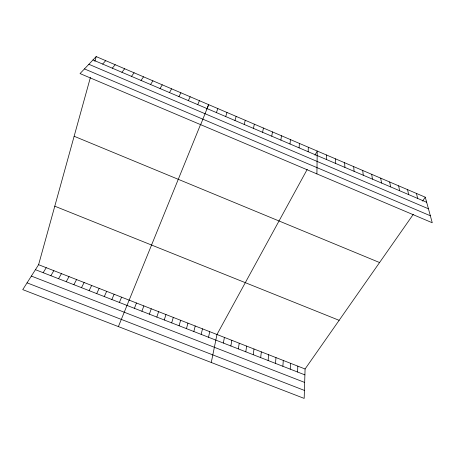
<?xml version="1.0" encoding="UTF-8"?>
<svg xmlns="http://www.w3.org/2000/svg" width="455" height="455" viewBox="0 0 455 455"><rect width="100%" height="100%" fill="white"/><g stroke="black" fill="none" stroke-linecap="round" stroke-linejoin="round"><path stroke-width="0.68" d="M316.902 173.901L317.237 151.043L314.962 155.212M413.282 214.362L305.083 368.988L304.173 398.409L22.75 289.625L38.601 264.702L90.414 77.418M308.143 151.72L308.331 147.238M297.576 372.019L297.832 366.15M290.227 369.153L290.569 363.306M299.089 147.858L299.401 143.422M282.868 366.281L283.289 360.457M275.491 363.403L275.986 357.602M268.097 360.514L268.672 354.735M290.011 143.985L290.444 139.594M260.681 357.619L261.341 351.869M253.253 354.718L253.987 348.991M280.9 140.1L281.457 135.755M245.802 351.812L246.621 346.107M271.766 136.204L272.448 131.91M238.335 348.894L239.233 343.218M230.85 345.976L231.834 340.323M223.348 343.047L224.412 337.417M262.609 132.297L263.417 128.048M211.268 362.493L216.972 334.505L307.199 169.419M208.515 337.252L209.738 331.672M253.418 128.378L254.351 124.175M201.184 334.391L202.486 328.834M193.83 331.524L195.218 325.99M244.204 124.448L245.262 120.291M186.465 328.647L187.932 323.141M94.862 61.351L96.181 56.591L425.283 197.208L432.25 222.757L80.034 73.574L96.181 56.591M179.082 325.763L180.629 320.28M234.962 120.507L236.151 116.4M171.677 322.874L173.31 317.419M164.261 319.979L165.973 314.547M225.691 116.554L227.005 112.493M156.821 317.072L158.619 311.669M149.371 314.166L151.248 308.786M216.398 112.584L217.843 108.574M141.897 311.248L143.86 305.891M134.413 308.325L136.454 302.996M200.689 124.676L208.646 104.644L206.832 109.103M118.397 326.593L200.706 124.141M119.381 302.456L121.593 297.178M197.72 104.622L199.426 100.709M111.839 299.515L114.137 294.26M104.28 296.563L106.663 291.337M96.699 293.606L99.173 288.402M188.342 100.618L190.173 96.756M89.106 290.637L91.66 285.467M81.49 287.668L84.135 282.521M178.934 96.608L180.902 92.792M73.864 284.688L76.588 279.569M66.214 281.702L69.029 276.606M169.499 92.581L171.598 88.816M58.547 278.705L61.448 273.643M50.858 275.707L53.849 270.668M160.035 88.543L162.264 84.829M43.157 272.699L46.234 267.688M150.542 84.499L152.908 80.831M141.022 80.438L143.524 76.821M422.558 201.099L425.283 197.208M131.472 76.36L134.111 72.8M121.894 72.277L124.67 68.768M112.288 68.182L115.2 64.718M102.654 64.07L105.702 60.663M27.055 282.851L304.418 390.424M35.433 269.684L304.901 374.88M31.367 276.077L304.668 382.433M38.601 264.702L305.083 368.988M54.788 206.195L339.134 320.326M74.137 136.261L379.567 262.541M84.471 68.91L430.339 215.761M92.991 59.946L426.665 202.27M88.873 64.28L428.445 208.799M416.422 193.42L417.684 198.443M407.538 189.627L408.687 194.603M398.625 185.822L399.655 190.753M389.69 182L390.6 186.891M380.727 178.172L381.517 183.018M371.735 174.328L372.406 179.128M362.72 170.477L363.266 175.232M353.677 166.615L354.104 171.325M344.606 162.736L344.913 167.406M335.511 158.852L335.693 163.47M326.389 154.956L326.445 159.529"/></g></svg>
